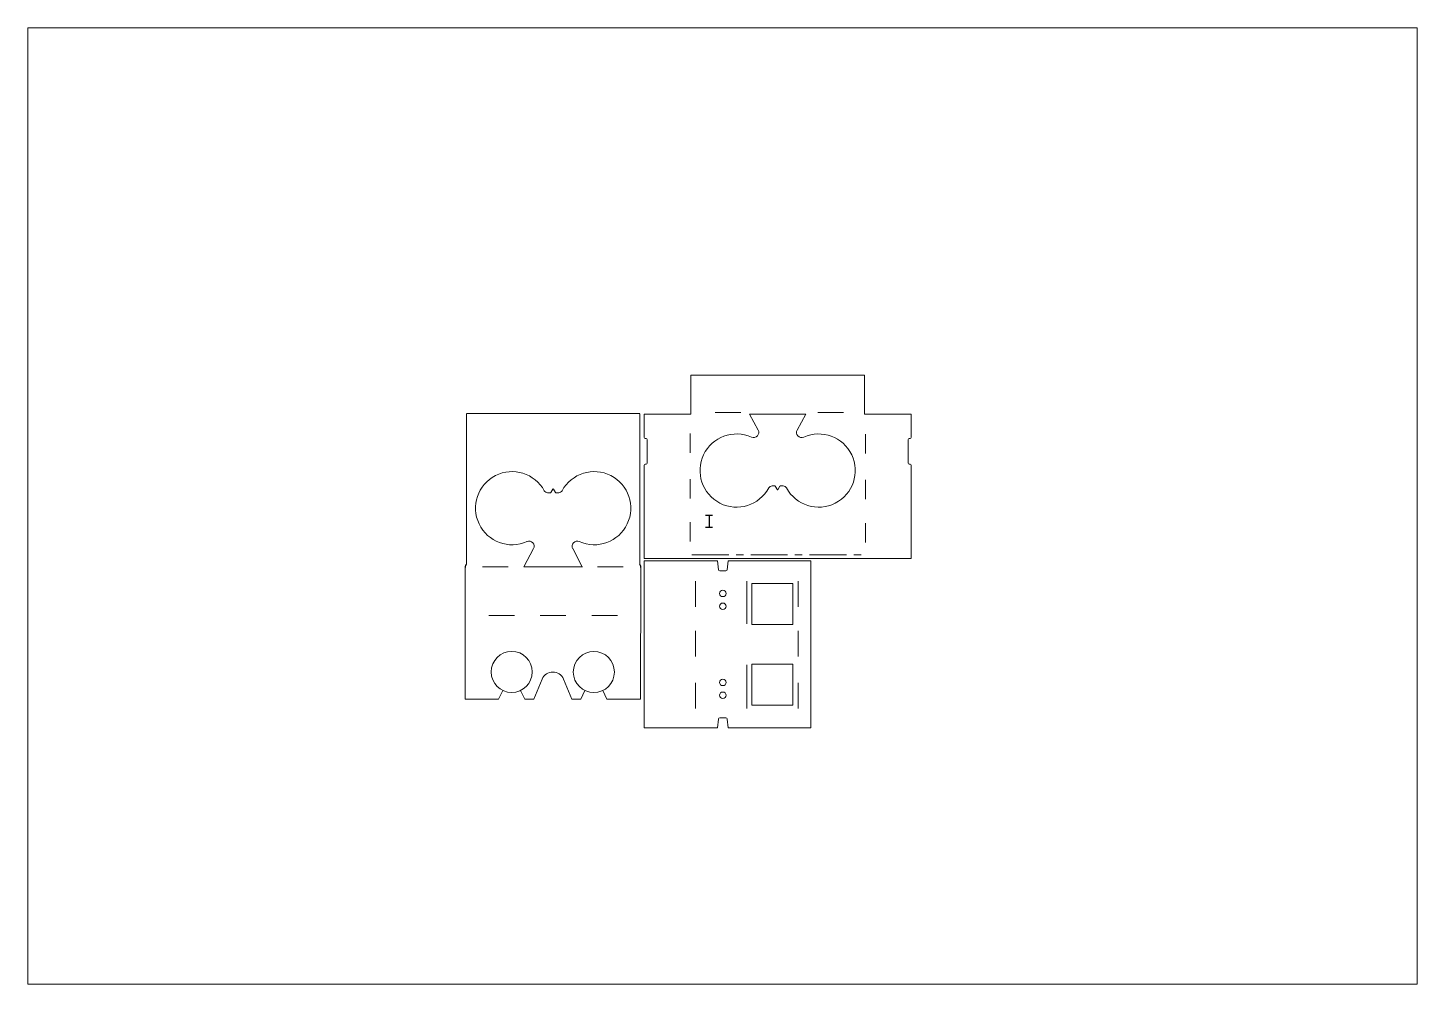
# Paper-space layout 'TeilB' of a CAD drawing. Header units: millimetres. Extents: x 29 to 1168, y 20 to 804.
# The model-space entities are those that its viewports show. They can reach past a viewport. Long polylines and large blocks are cut down to what shows.
import ezdxf

# ---------------------------------------------------------------- set-up
doc = ezdxf.new("R2010")
doc.units = ezdxf.units.MM
doc.linetypes.add('CENTER', pattern=[10.16, 6.35, -1.27, 1.27, -1.27])

msp = doc.modelspace()

# ---------------------------------------------------------------- linework, layer by layer
at = {"color": 7, "lineweight": 5}
for p, q in [((1043.6, 48.9), (1043.6, 79.3)), ((1178.8, 79.3), (1178.8, 48.9)), ((1007.1, 30.7), (1007.1, 48.9)), ((1007.1, 48.9), (1043.6, 48.9)), ((1178.8, 48.9), (1215.3, 48.9)), ((1215.3, 48.9), (1215.3, 30.7)), ((1008.8, 29.9), (1007.9, 29.9)), ((1009.6, 10.7), (1009.6, 29.1)), ((1212.8, 29.1), (1212.8, 10.7)), ((1214.5, 29.9), (1213.6, 29.9)), ((1007.9, 9.9), (1008.8, 9.9)), ((1213.6, 9.9), (1214.5, 9.9)), ((927.7, -157.5), (921.2, -173.1)), ((950.8, -173.1), (944.3, -157.5))]:
    msp.add_line(p, q, dxfattribs=at)
at = {"lineweight": 5}
for p, q in [((1178.8, 79.3), (1043.6, 79.3)), ((868.7, 49.3), (1003.9, 49.3)), ((868.7, 49.2), (868.7, -68)), ((1003.9, 49.2), (1003.9, -68)), ((1007.1, 9.1), (1007.1, -63.7)), ((1215.3, 9.1), (1215.3, -63.7)), ((1007.1, -63.7), (1215.3, -63.7)), ((867.7, -173.1), (867.7, -70.6)), ((1004.4, -173.1), (1004.6, -70.6)), ((1007.1, -195.5), (1007.1, -65.5)), ((1064.3, -65.5), (1007.1, -65.5)), ((1064.3, -65.5), (1065.1, -72.3)), ((1066.1, -73.2), (1070.9, -73.2)), ((1071.9, -72.3), (1072.7, -65.5)), ((1137.1, -65.5), (1072.7, -65.5)), ((1137.1, -65.5), (1137.1, -195.5)), ((893.8, -173.1), (867.7, -173.1)), ((893.8, -173.1), (897.1, -166.4)), ((914.2, -173.1), (910.9, -166.4)), ((921.2, -173.1), (914.2, -173.1)), ((957.8, -173.1), (950.8, -173.1)), ((951.5, -173.1), (951.5, -173.1)), ((957.8, -173.1), (961, -166.4)), ((978.2, -173.1), (974.9, -166.4)), ((978.2, -173.1), (1004.4, -173.1)), ((1064.3, -195.5), (1065.1, -188.6)), ((1066.1, -187.7), (1070.9, -187.7)), ((1071.9, -188.6), (1072.7, -195.5)), ((1064.3, -195.5), (1007.1, -195.5)), ((1137.1, -195.5), (1072.7, -195.5))]:
    msp.add_line(p, q, dxfattribs=at)
at = {"color": 5, "lineweight": 5}
for p, q in [((1062.4, 50.1), (1082.4, 50.1)), ((1096, 36.4), (1089.4, 48.9)), ((1089.4, 48.9), (1133.1, 48.9)), ((1133.1, 48.9), (1126.4, 36.4)), ((1142.6, 50.1), (1162.6, 50.1)), ((1043.1, 33.7), (1043.1, 18.7)), ((1179.6, 33.3), (1179.6, 18.3)), ((936, -9.5), (934.5, -12.2)), ((938, -12.2), (936.5, -9.5)), ((1043.1, -1.9), (1043.1, -16.9)), ((1109.2, -7.1), (1106.9, -7.1)), ((1111, -10), (1109.4, -7.2)), ((1113, -7.2), (1111.4, -10)), ((1115.5, -7.1), (1113.2, -7.1)), ((1179.6, -2.3), (1179.6, -17.3)), ((934.3, -12.4), (932, -12.4)), ((940.6, -12.4), (938.3, -12.4)), ((1043.1, -35.4), (1043.1, -50.4)), ((1179.6, -36.1), (1179.6, -51.1)), ((921.1, -55.9), (913.5, -70.1)), ((959, -70.1), (951.5, -55.9)), ((881.3, -70.2), (901.3, -70.2)), ((913.5, -70.2), (959.1, -70.2)), ((970.9, -70.2), (990.9, -70.2)), ((1047.1, -81.3), (1047.1, -101.3)), ((1087.1, -81.3), (1087.1, -114.5)), ((1091.1, -83), (1123.1, -83)), ((1091.1, -115), (1091.1, -83)), ((1123.1, -83), (1123.1, -115)), ((1127.1, -81.3), (1127.1, -101.3)), ((906.1, -107.9), (886.1, -107.9)), ((946.2, -107.9), (926.2, -107.9)), ((986.3, -107.9), (966.3, -107.9)), ((1123.1, -115), (1091.1, -115)), ((1047.1, -119.8), (1047.1, -139.8)), ((1127.1, -119.8), (1127.1, -139.8)), ((1087.1, -146.4), (1087.1, -180.5)), ((1123.1, -145.9), (1091.1, -145.9)), ((1091.1, -145.9), (1091.1, -177.9)), ((1123.1, -177.9), (1123.1, -145.9)), ((1047.1, -160.5), (1047.1, -180.5)), ((1127.1, -160.5), (1127.1, -180.5)), ((1091.1, -177.9), (1123.1, -177.9))]:
    msp.add_line(p, q, dxfattribs=at)
at = {"color": 3}
for p, q in [((1055.1, -29.8), (1060.5, -29.8)), ((1057.8, -29.8), (1057.8, -39.3)), ((1055.1, -39.3), (1060.5, -39.3))]:
    msp.add_line(p, q, dxfattribs=at)
at = {"color": 3, "linetype": 'CENTER', "lineweight": 5, "ltscale": 5}
msp.add_line((1044.4, -60.7), (1180.6, -60.7), dxfattribs=at)
at = {"color": 5, "lineweight": 5}
for centre, radius in [((1068.5, -90.8), 2.5), ((1068.5, -100.8), 2.5), ((904, -151.9), 16), ((968, -152), 16), ((1068.5, -160.1), 2.5), ((1068.5, -170.1), 2.5)]:
    msp.add_circle(centre, radius, dxfattribs=at)
for centre, radius, start, end in [((1079.2, 4.9), 28.5, 65.8952, 331.5631), ((1092.5, 34.6), 4, 245.8952, 28), ((1143.2, 4.9), 28.5, 208.4369, 114.1048), ((1129.9, 34.6), 4, 152, 294.1048), ((904.3, -24.4), 28.5, 28.4369, 294.1048), ((968.3, -24.4), 28.5, 245.8952, 151.5631), ((932, -9.4), 3, 208.4369, 270), ((936.3, -9.6), 0.25, 30, 150), ((940.6, -9.4), 3, 270, 331.5631), ((1106.9, -10.1), 3, 90, 151.5631), ((1109.2, -7.4), 0.25, 30, 90), ((1111.2, -9.8), 0.25, 210, 330), ((1113.2, -7.4), 0.25, 90, 150), ((1115.5, -10.1), 3, 28.4369, 90), ((934.3, -12.1), 0.25, 270, 330), ((938.3, -12.1), 0.25, 210, 270), ((917.5, -54), 4, 332, 114.1048), ((955, -54), 4, 65.8952, 208)]:
    msp.add_arc(centre, radius, start, end, dxfattribs=at)
at = {"color": 7, "lineweight": 5}
for centre, radius, start, end in [((1007.9, 30.7), 0.794, 180, 270), ((1008.8, 29.1), 0.794, 0, 90), ((1213.6, 29.1), 0.794, 90, 180), ((1214.5, 30.7), 0.794, 270, 0), ((1007.9, 9.1), 0.794, 90, 180), ((1008.8, 10.7), 0.794, 270, 0), ((1213.6, 10.7), 0.794, 180, 270), ((1214.5, 9.1), 0.794, 0, 90), ((936, -161), 9.01, 22.5, 157.5)]:
    msp.add_arc(centre, radius, start, end, dxfattribs=at)
for centre, radius, start, end in [((871.5, -70.6), 3.81, 137.5418, 180.0016), ((999.8, -70.5), 4.78, 359.8976, 32.5392)]:
    msp.add_arc(centre, radius, start, end)
at = {"lineweight": 5}
for centre, start, end in [((1066.1, -72.2), 186.7488, 270), ((1070.9, -72.2), 270, 353.2512), ((1066.1, -188.7), 90, 173.2512), ((1070.9, -188.7), 6.7488, 90)]:
    msp.add_arc(centre, 1, start, end, dxfattribs=at)

psp = doc.layouts.new('TeilB')

# ---------------------------------------------------------------- viewports
at = {"layer": '0', "view_target_point": (1068.2, -22.7)}
psp.add_viewport(center=(598.5, 412.2), size=(1139.6, 784.067), view_center_point=(0, 0), view_height=744.863, dxfattribs=at)

doc.saveas('drawing.dxf')
